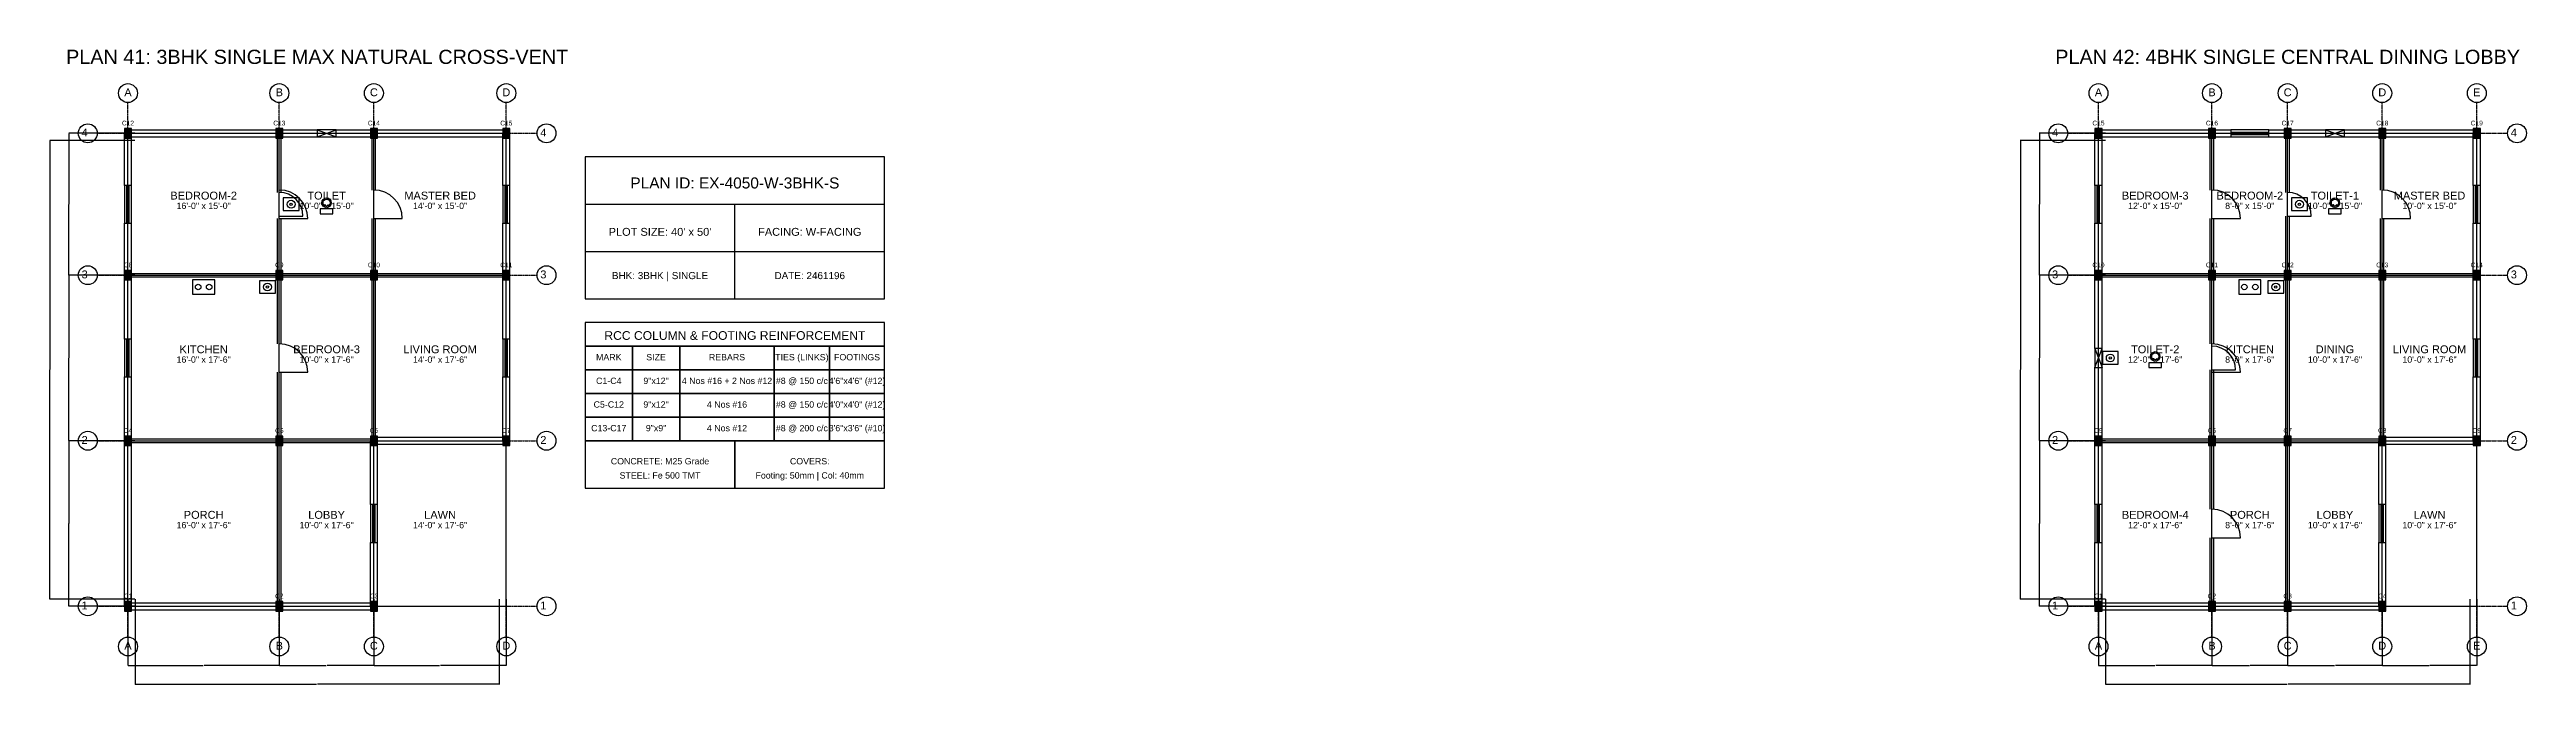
# Model space of a CAD drawing. Header units: inches. Extents: x -134 to 23580, y -99 to 23207.
# Drawn here: x -100 to 3043, y 9901 to 10706 of the extents above; entities that cross this region are included whole.
import ezdxf
from ezdxf.enums import TextEntityAlignment as Align

# ---------------------------------------------------------------- set-up
doc = ezdxf.new("R2010")
doc.units = ezdxf.units.IN
doc.header["$MEASUREMENT"] = 0
doc.linetypes.add('CENTER', pattern=[2, 1.25, -0.25, 0.25, -0.25])
for name, color, linetype in [('A-COL-HATCH', 251, 'Continuous'), ('A-COLUMN', 1, 'Continuous'), ('A-DIM', 5, 'Continuous'), ('A-DOOR', 30, 'Continuous'), ('A-FIXTURE', 8, 'Continuous'), ('A-TEXT', 2, 'Continuous'), ('A-WALL-EXT', 7, 'Continuous'), ('A-WALL-INT', 9, 'Continuous'), ('A-WINDOW', 4, 'Continuous'), ('S-BEAM-FRAMING', 2, 'Continuous'), ('S-BUBBLE', 4, 'Continuous'), ('S-GRID-CENTER', 8, 'CENTER'), ('S-TABLE', 7, 'Continuous'), ('S-TEXT', 3, 'Continuous')]:
    doc.layers.add(name, color=color, linetype=linetype)
doc.styles.get("Standard").update_dxf_attribs({"font": 'arial.ttf'})
doc.dimstyles.get("Standard").update_dxf_attribs({"dimtxt": 0.18, "dimasz": 0.18, "dimexe": 0.18, "dimexo": 0.0625, "dimgap": 0.09, "dimtad": 0, "dimtih": 1, "dimtoh": 1, "dimdec": 4, "dimzin": 0, "dimdsep": 46, "dimtxsty": 'Standard', "dimcen": 0.09, "dimadec": 0, "dimazin": 0, "dimtfac": 1, "dimtdec": 4, "dimtofl": 0, "dimtmove": 0, "dimatfit": 3, "dimfxl": 1, "dimtolj": 1, "dimtzin": 0, "dimarcsym": 0})

# ---------------------------------------------------------------- blocks, each defined once
blk = doc.blocks.new('*D373')
at = {"layer": 'A-DIM', "color": 0, "lineweight": -2, "transparency": 16777216}
for p, q in [((0, 10008.9), (0, 9924.8)), ((192, 10008.9), (192, 9924.8)), ((0.2, 9925), (95.4, 9925)), ((191.8, 9925), (96.6, 9925))]:
    blk.add_line(p, q, dxfattribs=at)
at = {"layer": 'A-DIM', "color": 0, "transparency": 16777216}
for points in [[(0.2, 9925), (0.2, 9925), (0, 9925)], [(191.8, 9925), (191.8, 9925), (192, 9925)]]:
    blk.add_solid(points, dxfattribs=at)
at = {"layer": 'Defpoints', "color": 0, "transparency": 16777216}
for p in [(0, 10009), (192, 10009), (192, 9925)]:
    blk.add_point(p, dxfattribs=at)
at = {"layer": 'A-DIM', "color": 0, "transparency": 16777216, "insert": (96, 9925), "char_height": 0.18, "attachment_point": 5}
blk.add_mtext('\\A1;192.0000', dxfattribs=at)
blk = doc.blocks.new('*D374')
at = {"layer": 'A-DIM', "color": 0, "lineweight": -2, "transparency": 16777216}
for p, q in [((192, 10008.9), (192, 9924.8)), ((312, 10008.9), (312, 9924.8)), ((192.2, 9925), (251.4, 9925)), ((311.8, 9925), (252.6, 9925))]:
    blk.add_line(p, q, dxfattribs=at)
at = {"layer": 'A-DIM', "color": 0, "transparency": 16777216}
for points in [[(192.2, 9925), (192.2, 9925), (192, 9925)], [(311.8, 9925), (311.8, 9925), (312, 9925)]]:
    blk.add_solid(points, dxfattribs=at)
at = {"layer": 'Defpoints', "color": 0, "transparency": 16777216}
for p in [(192, 10009), (312, 10009), (312, 9925)]:
    blk.add_point(p, dxfattribs=at)
at = {"layer": 'A-DIM', "color": 0, "transparency": 16777216, "insert": (252, 9925), "char_height": 0.18, "attachment_point": 5}
blk.add_mtext('\\A1;120.0000', dxfattribs=at)
blk = doc.blocks.new('*D375')
at = {"layer": 'A-DIM', "color": 0, "lineweight": -2, "transparency": 16777216}
for p, q in [((312, 10008.9), (312, 9924.8)), ((480, 10008.9), (480, 9924.8)), ((312.2, 9925), (395.4, 9925)), ((479.8, 9925), (396.6, 9925))]:
    blk.add_line(p, q, dxfattribs=at)
at = {"layer": 'A-DIM', "color": 0, "transparency": 16777216}
for points in [[(312.2, 9925), (312.2, 9925), (312, 9925)], [(479.8, 9925), (479.8, 9925), (480, 9925)]]:
    blk.add_solid(points, dxfattribs=at)
at = {"layer": 'Defpoints', "color": 0, "transparency": 16777216}
for p in [(312, 10009), (480, 10009), (480, 9925)]:
    blk.add_point(p, dxfattribs=at)
at = {"layer": 'A-DIM', "color": 0, "transparency": 16777216, "insert": (396, 9925), "char_height": 0.18, "attachment_point": 5}
blk.add_mtext('\\A1;168.0000', dxfattribs=at)
blk = doc.blocks.new('*D376')
at = {"layer": 'A-DIM', "color": 0, "lineweight": -2, "transparency": 16777216}
for p, q in [((9, 10008.9375), (9, 9900.82)), ((471, 10008.9375), (471, 9900.82)), ((9.18, 9901), (239.393206, 9901)), ((470.82, 9901), (240.606794, 9901))]:
    blk.add_line(p, q, dxfattribs=at)
at = {"layer": 'A-DIM', "color": 0, "transparency": 16777216}
for points in [[(9.18, 9901.03), (9.18, 9900.97), (9, 9901)], [(470.82, 9901.03), (470.82, 9900.97), (471, 9901)]]:
    blk.add_solid(points, dxfattribs=at)
at = {"layer": 'Defpoints', "color": 0, "transparency": 16777216}
for p in [(9, 10009), (471, 10009), (471, 9901)]:
    blk.add_point(p, dxfattribs=at)
at = {"layer": 'A-DIM', "color": 0, "transparency": 16777216, "insert": (240, 9901), "char_height": 0.18, "attachment_point": 5}
blk.add_mtext('\\A1;462.0000', dxfattribs=at)
blk = doc.blocks.new('*D377')
at = {"layer": 'A-DIM', "color": 0, "lineweight": -2, "transparency": 16777216}
for p, q in [((8.9, 10210), (-75.2, 10210)), ((-75, 10209.8), (-75, 10105.2)), ((-75, 10000.2), (-75, 10104.8)), ((8.9, 10000), (-75.2, 10000))]:
    blk.add_line(p, q, dxfattribs=at)
at = {"layer": 'A-DIM', "color": 0, "transparency": 16777216}
for points in [[(-75, 10209.8), (-75, 10209.8), (-75, 10210)], [(-75, 10000.2), (-75, 10000.2), (-75, 10000)]]:
    blk.add_solid(points, dxfattribs=at)
at = {"layer": 'Defpoints', "color": 0, "transparency": 16777216}
for p in [(-75, 10210), (9, 10210), (9, 10000)]:
    blk.add_point(p, dxfattribs=at)
at = {"layer": 'A-DIM', "color": 0, "transparency": 16777216, "insert": (-75, 10105), "char_height": 0.18, "attachment_point": 5}
blk.add_mtext('\\A1;210.0000', dxfattribs=at)
blk = doc.blocks.new('*D378')
at = {"layer": 'A-DIM', "color": 0, "lineweight": -2, "transparency": 16777216}
for p, q in [((8.9, 10420), (-75.2, 10420)), ((-75, 10419.8), (-75, 10315.2)), ((-75, 10210.2), (-75, 10314.8)), ((8.9, 10210), (-75.2, 10210))]:
    blk.add_line(p, q, dxfattribs=at)
at = {"layer": 'A-DIM', "color": 0, "transparency": 16777216}
for points in [[(-75, 10419.8), (-75, 10419.8), (-75, 10420)], [(-75, 10210.2), (-75, 10210.2), (-75, 10210)]]:
    blk.add_solid(points, dxfattribs=at)
at = {"layer": 'Defpoints', "color": 0, "transparency": 16777216}
for p in [(-75, 10420), (9, 10420), (9, 10210)]:
    blk.add_point(p, dxfattribs=at)
at = {"layer": 'A-DIM', "color": 0, "transparency": 16777216, "insert": (-75, 10315), "char_height": 0.18, "attachment_point": 5}
blk.add_mtext('\\A1;210.0000', dxfattribs=at)
blk = doc.blocks.new('*D379')
at = {"layer": 'A-DIM', "color": 0, "lineweight": -2, "transparency": 16777216}
for p, q in [((8.9, 10600), (-75.2, 10600)), ((-75, 10599.8), (-75, 10510.2)), ((-75, 10420.2), (-75, 10509.8)), ((8.9, 10420), (-75.2, 10420))]:
    blk.add_line(p, q, dxfattribs=at)
at = {"layer": 'A-DIM', "color": 0, "transparency": 16777216}
for points in [[(-75, 10599.8), (-75, 10599.8), (-75, 10600)], [(-75, 10420.2), (-75, 10420.2), (-75, 10420)]]:
    blk.add_solid(points, dxfattribs=at)
at = {"layer": 'Defpoints', "color": 0, "transparency": 16777216}
for p in [(-75, 10600), (9, 10600), (9, 10420)]:
    blk.add_point(p, dxfattribs=at)
at = {"layer": 'A-DIM', "color": 0, "transparency": 16777216, "insert": (-75, 10510), "char_height": 0.18, "attachment_point": 5}
blk.add_mtext('\\A1;180.0000', dxfattribs=at)
blk = doc.blocks.new('*D380')
at = {"layer": 'A-DIM', "color": 0, "lineweight": -2, "transparency": 16777216}
for p, q in [((8.9, 10591), (-99.2, 10591)), ((-99, 10590.8), (-99, 10300.2)), ((-99, 10009.2), (-99, 10299.8)), ((8.9, 10009), (-99.2, 10009))]:
    blk.add_line(p, q, dxfattribs=at)
at = {"layer": 'A-DIM', "color": 0, "transparency": 16777216}
for points in [[(-99, 10590.8), (-99, 10590.8), (-99, 10591)], [(-99, 10009.2), (-99, 10009.2), (-99, 10009)]]:
    blk.add_solid(points, dxfattribs=at)
at = {"layer": 'Defpoints', "color": 0, "transparency": 16777216}
for p in [(-99, 10591), (9, 10591), (9, 10009)]:
    blk.add_point(p, dxfattribs=at)
at = {"layer": 'A-DIM', "color": 0, "transparency": 16777216, "insert": (-99, 10300), "char_height": 0.18, "attachment_point": 5}
blk.add_mtext('\\A1;582.0000', dxfattribs=at)
blk = doc.blocks.new('*D381')
at = {"layer": 'A-DIM', "color": 0, "lineweight": -2, "transparency": 16777216}
for p, q in [((2500, 10008.9), (2500, 9924.8)), ((2644, 10008.9), (2644, 9924.8)), ((2500.2, 9925), (2571.4, 9925)), ((2643.8, 9925), (2572.6, 9925))]:
    blk.add_line(p, q, dxfattribs=at)
at = {"layer": 'A-DIM', "color": 0, "transparency": 16777216}
for points in [[(2500.2, 9925), (2500.2, 9925), (2500, 9925)], [(2643.8, 9925), (2643.8, 9925), (2644, 9925)]]:
    blk.add_solid(points, dxfattribs=at)
at = {"layer": 'Defpoints', "color": 0, "transparency": 16777216}
for p in [(2500, 10009), (2644, 10009), (2644, 9925)]:
    blk.add_point(p, dxfattribs=at)
at = {"layer": 'A-DIM', "color": 0, "transparency": 16777216, "insert": (2572, 9925), "char_height": 0.18, "attachment_point": 5}
blk.add_mtext('\\A1;144.0000', dxfattribs=at)
blk = doc.blocks.new('*D382')
at = {"layer": 'A-DIM', "color": 0, "lineweight": -2, "transparency": 16777216}
for p, q in [((2644, 10008.9), (2644, 9924.8)), ((2740, 10008.9), (2740, 9924.8)), ((2644.2, 9925), (2691.5, 9925)), ((2739.8, 9925), (2692.5, 9925))]:
    blk.add_line(p, q, dxfattribs=at)
at = {"layer": 'A-DIM', "color": 0, "transparency": 16777216}
for points in [[(2644.2, 9925), (2644.2, 9925), (2644, 9925)], [(2739.8, 9925), (2739.8, 9925), (2740, 9925)]]:
    blk.add_solid(points, dxfattribs=at)
at = {"layer": 'Defpoints', "color": 0, "transparency": 16777216}
for p in [(2644, 10009), (2740, 10009), (2740, 9925)]:
    blk.add_point(p, dxfattribs=at)
at = {"layer": 'A-DIM', "color": 0, "transparency": 16777216, "insert": (2692, 9925), "char_height": 0.18, "attachment_point": 5}
blk.add_mtext('\\A1;96.0000', dxfattribs=at)
blk = doc.blocks.new('*D383')
at = {"layer": 'A-DIM', "color": 0, "lineweight": -2, "transparency": 16777216}
for p, q in [((2740, 10008.9), (2740, 9924.8)), ((2860, 10008.9), (2860, 9924.8)), ((2740.2, 9925), (2799.4, 9925)), ((2859.8, 9925), (2800.6, 9925))]:
    blk.add_line(p, q, dxfattribs=at)
at = {"layer": 'A-DIM', "color": 0, "transparency": 16777216}
for points in [[(2740.2, 9925), (2740.2, 9925), (2740, 9925)], [(2859.8, 9925), (2859.8, 9925), (2860, 9925)]]:
    blk.add_solid(points, dxfattribs=at)
at = {"layer": 'Defpoints', "color": 0, "transparency": 16777216}
for p in [(2740, 10009), (2860, 10009), (2860, 9925)]:
    blk.add_point(p, dxfattribs=at)
at = {"layer": 'A-DIM', "color": 0, "transparency": 16777216, "insert": (2800, 9925), "char_height": 0.18, "attachment_point": 5}
blk.add_mtext('\\A1;120.0000', dxfattribs=at)
blk = doc.blocks.new('*D384')
at = {"layer": 'A-DIM', "color": 0, "lineweight": -2, "transparency": 16777216}
for p, q in [((2860, 10008.9), (2860, 9924.8)), ((2980, 10008.9), (2980, 9924.8)), ((2860.2, 9925), (2919.4, 9925)), ((2979.8, 9925), (2920.6, 9925))]:
    blk.add_line(p, q, dxfattribs=at)
at = {"layer": 'A-DIM', "color": 0, "transparency": 16777216}
for points in [[(2860.2, 9925), (2860.2, 9925), (2860, 9925)], [(2979.8, 9925), (2979.8, 9925), (2980, 9925)]]:
    blk.add_solid(points, dxfattribs=at)
at = {"layer": 'Defpoints', "color": 0, "transparency": 16777216}
for p in [(2860, 10009), (2980, 10009), (2980, 9925)]:
    blk.add_point(p, dxfattribs=at)
at = {"layer": 'A-DIM', "color": 0, "transparency": 16777216, "insert": (2920, 9925), "char_height": 0.18, "attachment_point": 5}
blk.add_mtext('\\A1;120.0000', dxfattribs=at)
blk = doc.blocks.new('*D385')
at = {"layer": 'A-DIM', "color": 0, "lineweight": -2, "transparency": 16777216}
for p, q in [((2509, 10008.9375), (2509, 9900.82)), ((2971, 10008.9375), (2971, 9900.82)), ((2509.18, 9901), (2739.393206, 9901)), ((2970.82, 9901), (2740.606794, 9901))]:
    blk.add_line(p, q, dxfattribs=at)
at = {"layer": 'A-DIM', "color": 0, "transparency": 16777216}
for points in [[(2509.18, 9901.03), (2509.18, 9900.97), (2509, 9901)], [(2970.82, 9901.03), (2970.82, 9900.97), (2971, 9901)]]:
    blk.add_solid(points, dxfattribs=at)
at = {"layer": 'Defpoints', "color": 0, "transparency": 16777216}
for p in [(2509, 10009), (2971, 10009), (2971, 9901)]:
    blk.add_point(p, dxfattribs=at)
at = {"layer": 'A-DIM', "color": 0, "transparency": 16777216, "insert": (2740, 9901), "char_height": 0.18, "attachment_point": 5}
blk.add_mtext('\\A1;462.0000', dxfattribs=at)
blk = doc.blocks.new('*D386')
at = {"layer": 'A-DIM', "color": 0, "lineweight": -2, "transparency": 16777216}
for p, q in [((2508.9, 10210), (2424.8, 10210)), ((2425, 10209.8), (2425, 10105.2)), ((2425, 10000.2), (2425, 10104.8)), ((2508.9, 10000), (2424.8, 10000))]:
    blk.add_line(p, q, dxfattribs=at)
at = {"layer": 'A-DIM', "color": 0, "transparency": 16777216}
for points in [[(2425, 10209.8), (2425, 10209.8), (2425, 10210)], [(2425, 10000.2), (2425, 10000.2), (2425, 10000)]]:
    blk.add_solid(points, dxfattribs=at)
at = {"layer": 'Defpoints', "color": 0, "transparency": 16777216}
for p in [(2425, 10210), (2509, 10210), (2509, 10000)]:
    blk.add_point(p, dxfattribs=at)
at = {"layer": 'A-DIM', "color": 0, "transparency": 16777216, "insert": (2425, 10105), "char_height": 0.18, "attachment_point": 5}
blk.add_mtext('\\A1;210.0000', dxfattribs=at)
blk = doc.blocks.new('*D387')
at = {"layer": 'A-DIM', "color": 0, "lineweight": -2, "transparency": 16777216}
for p, q in [((2508.9, 10420), (2424.8, 10420)), ((2425, 10419.8), (2425, 10315.2)), ((2425, 10210.2), (2425, 10314.8)), ((2508.9, 10210), (2424.8, 10210))]:
    blk.add_line(p, q, dxfattribs=at)
at = {"layer": 'A-DIM', "color": 0, "transparency": 16777216}
for points in [[(2425, 10419.8), (2425, 10419.8), (2425, 10420)], [(2425, 10210.2), (2425, 10210.2), (2425, 10210)]]:
    blk.add_solid(points, dxfattribs=at)
at = {"layer": 'Defpoints', "color": 0, "transparency": 16777216}
for p in [(2425, 10420), (2509, 10420), (2509, 10210)]:
    blk.add_point(p, dxfattribs=at)
at = {"layer": 'A-DIM', "color": 0, "transparency": 16777216, "insert": (2425, 10315), "char_height": 0.18, "attachment_point": 5}
blk.add_mtext('\\A1;210.0000', dxfattribs=at)
blk = doc.blocks.new('*D388')
at = {"layer": 'A-DIM', "color": 0, "lineweight": -2, "transparency": 16777216}
for p, q in [((2508.9, 10600), (2424.8, 10600)), ((2425, 10599.8), (2425, 10510.2)), ((2425, 10420.2), (2425, 10509.8)), ((2508.9, 10420), (2424.8, 10420))]:
    blk.add_line(p, q, dxfattribs=at)
at = {"layer": 'A-DIM', "color": 0, "transparency": 16777216}
for points in [[(2425, 10599.8), (2425, 10599.8), (2425, 10600)], [(2425, 10420.2), (2425, 10420.2), (2425, 10420)]]:
    blk.add_solid(points, dxfattribs=at)
at = {"layer": 'Defpoints', "color": 0, "transparency": 16777216}
for p in [(2425, 10600), (2509, 10600), (2509, 10420)]:
    blk.add_point(p, dxfattribs=at)
at = {"layer": 'A-DIM', "color": 0, "transparency": 16777216, "insert": (2425, 10510), "char_height": 0.18, "attachment_point": 5}
blk.add_mtext('\\A1;180.0000', dxfattribs=at)
blk = doc.blocks.new('*D389')
at = {"layer": 'A-DIM', "color": 0, "lineweight": -2, "transparency": 16777216}
for p, q in [((2508.9, 10591), (2400.8, 10591)), ((2401, 10590.8), (2401, 10300.2)), ((2401, 10009.2), (2401, 10299.8)), ((2508.9, 10009), (2400.8, 10009))]:
    blk.add_line(p, q, dxfattribs=at)
at = {"layer": 'A-DIM', "color": 0, "transparency": 16777216}
for points in [[(2401, 10590.8), (2401, 10590.8), (2401, 10591)], [(2401, 10009.2), (2401, 10009.2), (2401, 10009)]]:
    blk.add_solid(points, dxfattribs=at)
at = {"layer": 'Defpoints', "color": 0, "transparency": 16777216}
for p in [(2401, 10591), (2509, 10591), (2509, 10009)]:
    blk.add_point(p, dxfattribs=at)
at = {"layer": 'A-DIM', "color": 0, "transparency": 16777216, "insert": (2401, 10300), "char_height": 0.18, "attachment_point": 5}
blk.add_mtext('\\A1;582.0000', dxfattribs=at)

msp = doc.modelspace()

# ---------------------------------------------------------------- linework, layer by layer
at = {"layer": 'A-COL-HATCH'}
for points in [[(-4.5, 10594), (4.5, 10594), (-4.5, 10606), (4.5, 10606)], [(187.5, 10594), (196.5, 10594), (187.5, 10606), (196.5, 10606)], [(307.5, 10594), (316.5, 10594), (307.5, 10606), (316.5, 10606)], [(475.5, 10594), (484.5, 10594), (475.5, 10606), (484.5, 10606)], [(2495.5, 10594), (2504.5, 10594), (2495.5, 10606), (2504.5, 10606)], [(2639.5, 10594), (2648.5, 10594), (2639.5, 10606), (2648.5, 10606)], [(2735.5, 10594), (2744.5, 10594), (2735.5, 10606), (2744.5, 10606)], [(2855.5, 10594), (2864.5, 10594), (2855.5, 10606), (2864.5, 10606)], [(2975.5, 10594), (2984.5, 10594), (2975.5, 10606), (2984.5, 10606)], [(-4.5, 10414), (4.5, 10414), (-4.5, 10426), (4.5, 10426)], [(187.5, 10414), (196.5, 10414), (187.5, 10426), (196.5, 10426)], [(307.5, 10414), (316.5, 10414), (307.5, 10426), (316.5, 10426)], [(475.5, 10414), (484.5, 10414), (475.5, 10426), (484.5, 10426)], [(2495.5, 10414), (2504.5, 10414), (2495.5, 10426), (2504.5, 10426)], [(2639.5, 10414), (2648.5, 10414), (2639.5, 10426), (2648.5, 10426)], [(2735.5, 10414), (2744.5, 10414), (2735.5, 10426), (2744.5, 10426)], [(2855.5, 10414), (2864.5, 10414), (2855.5, 10426), (2864.5, 10426)], [(2975.5, 10414), (2984.5, 10414), (2975.5, 10426), (2984.5, 10426)], [(-4.5, 10204), (4.5, 10204), (-4.5, 10216), (4.5, 10216)], [(187.5, 10204), (196.5, 10204), (187.5, 10216), (196.5, 10216)], [(307.5, 10204), (316.5, 10204), (307.5, 10216), (316.5, 10216)], [(475.5, 10204), (484.5, 10204), (475.5, 10216), (484.5, 10216)], [(2495.5, 10204), (2504.5, 10204), (2495.5, 10216), (2504.5, 10216)], [(2639.5, 10204), (2648.5, 10204), (2639.5, 10216), (2648.5, 10216)], [(2735.5, 10204), (2744.5, 10204), (2735.5, 10216), (2744.5, 10216)], [(2855.5, 10204), (2864.5, 10204), (2855.5, 10216), (2864.5, 10216)], [(2975.5, 10204), (2984.5, 10204), (2975.5, 10216), (2984.5, 10216)], [(-4.5, 9994), (4.5, 9994), (-4.5, 10006), (4.5, 10006)], [(187.5, 9994), (196.5, 9994), (187.5, 10006), (196.5, 10006)], [(307.5, 9994), (316.5, 9994), (307.5, 10006), (316.5, 10006)], [(2495.5, 9994), (2504.5, 9994), (2495.5, 10006), (2504.5, 10006)], [(2639.5, 9994), (2648.5, 9994), (2639.5, 10006), (2648.5, 10006)], [(2735.5, 9994), (2744.5, 9994), (2735.5, 10006), (2744.5, 10006)], [(2855.5, 9994), (2864.5, 9994), (2855.5, 10006), (2864.5, 10006)]]:
    msp.add_solid(points, dxfattribs=at)
at = {"layer": 'A-COLUMN'}
for points in [[(-4.5, 10594), (4.5, 10594), (4.5, 10606), (-4.5, 10606)], [(187.5, 10594), (196.5, 10594), (196.5, 10606), (187.5, 10606)], [(307.5, 10594), (316.5, 10594), (316.5, 10606), (307.5, 10606)], [(475.5, 10594), (484.5, 10594), (484.5, 10606), (475.5, 10606)], [(2495.5, 10594), (2504.5, 10594), (2504.5, 10606), (2495.5, 10606)], [(2639.5, 10594), (2648.5, 10594), (2648.5, 10606), (2639.5, 10606)], [(2735.5, 10594), (2744.5, 10594), (2744.5, 10606), (2735.5, 10606)], [(2855.5, 10594), (2864.5, 10594), (2864.5, 10606), (2855.5, 10606)], [(2975.5, 10594), (2984.5, 10594), (2984.5, 10606), (2975.5, 10606)], [(-4.5, 10414), (4.5, 10414), (4.5, 10426), (-4.5, 10426)], [(187.5, 10414), (196.5, 10414), (196.5, 10426), (187.5, 10426)], [(307.5, 10414), (316.5, 10414), (316.5, 10426), (307.5, 10426)], [(475.5, 10414), (484.5, 10414), (484.5, 10426), (475.5, 10426)], [(2495.5, 10414), (2504.5, 10414), (2504.5, 10426), (2495.5, 10426)], [(2639.5, 10414), (2648.5, 10414), (2648.5, 10426), (2639.5, 10426)], [(2735.5, 10414), (2744.5, 10414), (2744.5, 10426), (2735.5, 10426)], [(2855.5, 10414), (2864.5, 10414), (2864.5, 10426), (2855.5, 10426)], [(2975.5, 10414), (2984.5, 10414), (2984.5, 10426), (2975.5, 10426)], [(-4.5, 10204), (4.5, 10204), (4.5, 10216), (-4.5, 10216)], [(187.5, 10204), (196.5, 10204), (196.5, 10216), (187.5, 10216)], [(307.5, 10204), (316.5, 10204), (316.5, 10216), (307.5, 10216)], [(475.5, 10204), (484.5, 10204), (484.5, 10216), (475.5, 10216)], [(2495.5, 10204), (2504.5, 10204), (2504.5, 10216), (2495.5, 10216)], [(2639.5, 10204), (2648.5, 10204), (2648.5, 10216), (2639.5, 10216)], [(2735.5, 10204), (2744.5, 10204), (2744.5, 10216), (2735.5, 10216)], [(2855.5, 10204), (2864.5, 10204), (2864.5, 10216), (2855.5, 10216)], [(2975.5, 10204), (2984.5, 10204), (2984.5, 10216), (2975.5, 10216)], [(-4.5, 9994), (4.5, 9994), (4.5, 10006), (-4.5, 10006)], [(187.5, 9994), (196.5, 9994), (196.5, 10006), (187.5, 10006)], [(307.5, 9994), (316.5, 9994), (316.5, 10006), (307.5, 10006)], [(2495.5, 9994), (2504.5, 9994), (2504.5, 10006), (2495.5, 10006)], [(2639.5, 9994), (2648.5, 9994), (2648.5, 10006), (2639.5, 10006)], [(2735.5, 9994), (2744.5, 9994), (2744.5, 10006), (2735.5, 10006)], [(2855.5, 9994), (2864.5, 9994), (2864.5, 10006), (2855.5, 10006)]]:
    msp.add_lwpolyline(points, close=True, dxfattribs=at)
at = {"layer": 'A-DOOR'}
for p, q in [((192, 10495), (222, 10495)), ((192, 10492), (228, 10492)), ((312, 10492), (348, 10492)), ((2644, 10492), (2680, 10492)), ((2644, 10492), (2680, 10492)), ((2740, 10495), (2770, 10495)), ((2860, 10492), (2896, 10492)), ((192, 10297), (228, 10297)), ((192, 10297), (228, 10297)), ((2644, 10300), (2674, 10300)), ((2644, 10297), (2680, 10297)), ((2644, 10087), (2680, 10087))]:
    msp.add_line(p, q, dxfattribs=at)
for centre, radius in [((192, 10492), 36), ((312, 10492), 36), ((2644, 10492), 36), ((2644, 10492), 36), ((2860, 10492), 36), ((192, 10495), 30), ((2740, 10495), 30), ((192, 10297), 36), ((192, 10297), 36), ((2644, 10297), 36), ((2644, 10300), 30), ((2644, 10087), 36)]:
    msp.add_arc(centre, radius, 0, 90, dxfattribs=at)
at = {"layer": 'A-FIXTURE'}
for points in [[(197, 10502), (217, 10502), (217, 10518), (197, 10518)], [(244, 10498), (260, 10498), (260, 10504), (244, 10504)], [(2745, 10502), (2765, 10502), (2765, 10518), (2745, 10518)], [(2792, 10498), (2808, 10498), (2808, 10504), (2792, 10504)], [(82, 10396), (110, 10396), (110, 10414), (82, 10414)], [(167, 10397), (187, 10397), (187, 10413), (167, 10413)], [(2678, 10396), (2706, 10396), (2706, 10414), (2678, 10414)], [(2715, 10397), (2735, 10397), (2735, 10413), (2715, 10413)], [(2505, 10307), (2525, 10307), (2525, 10323), (2505, 10323)], [(2564, 10303), (2580, 10303), (2580, 10309), (2564, 10309)]]:
    msp.add_lwpolyline(points, close=True, dxfattribs=at)
for centre, radius in [((207, 10510), 5), ((207, 10510), 1.5), ((252, 10512), 6), ((252, 10512), 4.5), ((2755, 10510), 5), ((2755, 10510), 1.5), ((2800, 10512), 6), ((2800, 10512), 4.5), ((89, 10405), 3.5), ((103, 10405), 3.5), ((177, 10405), 5), ((177, 10405), 1.5), ((2685, 10405), 3.5), ((2699, 10405), 3.5), ((2725, 10405), 5), ((2725, 10405), 1.5), ((2515, 10315), 5), ((2515, 10315), 1.5), ((2572, 10317), 6), ((2572, 10317), 4.5)]:
    msp.add_circle(centre, radius, dxfattribs=at)
at = {"layer": 'A-WALL-EXT'}
for p, q in [((-4.5, 10534), (-4.5, 10600)), ((0, 10604.5), (192, 10604.5)), ((0, 10595.5), (192, 10595.5)), ((4.5, 10534), (4.5, 10600)), ((192, 10604.5), (240, 10604.5)), ((192, 10595.5), (240, 10595.5)), ((264, 10604.5), (312, 10604.5)), ((264, 10595.5), (312, 10595.5)), ((312, 10604.5), (480, 10604.5)), ((312, 10595.5), (480, 10595.5)), ((475.5, 10534), (475.5, 10600)), ((484.5, 10534), (484.5, 10600)), ((2495.5, 10534), (2495.5, 10600)), ((2500, 10604.5), (2644, 10604.5)), ((2500, 10595.5), (2644, 10595.5)), ((2504.5, 10534), (2504.5, 10600)), ((2644, 10604.5), (2668, 10604.5)), ((2644, 10595.5), (2668, 10595.5)), ((2716, 10604.5), (2740, 10604.5)), ((2716, 10595.5), (2740, 10595.5)), ((2740, 10604.5), (2788, 10604.5)), ((2740, 10595.5), (2788, 10595.5)), ((2812, 10604.5), (2860, 10604.5)), ((2812, 10595.5), (2860, 10595.5)), ((2860, 10604.5), (2980, 10604.5)), ((2860, 10595.5), (2980, 10595.5)), ((2975.5, 10534), (2975.5, 10600)), ((2984.5, 10534), (2984.5, 10600)), ((580, 10510), (960, 10510)), ((770, 10390), (770, 10510)), ((-4.5, 10420), (-4.5, 10486)), ((4.5, 10420), (4.5, 10486)), ((475.5, 10420), (475.5, 10486)), ((484.5, 10420), (484.5, 10486)), ((2495.5, 10420), (2495.5, 10486)), ((2504.5, 10420), (2504.5, 10486)), ((2975.5, 10420), (2975.5, 10486)), ((2984.5, 10420), (2984.5, 10486)), ((580, 10450), (960, 10450)), ((-4.5, 10339), (-4.5, 10420)), ((4.5, 10339), (4.5, 10420)), ((475.5, 10339), (475.5, 10420)), ((484.5, 10339), (484.5, 10420)), ((2495.5, 10327), (2495.5, 10420)), ((2504.5, 10327), (2504.5, 10420)), ((2975.5, 10339), (2975.5, 10420)), ((2984.5, 10339), (2984.5, 10420)), ((-4.5, 10210), (-4.5, 10291)), ((4.5, 10210), (4.5, 10291)), ((475.5, 10210), (475.5, 10291)), ((484.5, 10210), (484.5, 10291)), ((2495.5, 10210), (2495.5, 10303)), ((2504.5, 10210), (2504.5, 10303)), ((2975.5, 10210), (2975.5, 10291)), ((2984.5, 10210), (2984.5, 10291)), ((312, 10214.5), (480, 10214.5)), ((2860, 10214.5), (2980, 10214.5)), ((-4.5, 10000), (-4.5, 10210)), ((4.5, 10000), (4.5, 10210)), ((307.5, 10129), (307.5, 10210)), ((312, 10205.5), (480, 10205.5)), ((316.5, 10129), (316.5, 10210)), ((2495.5, 10129), (2495.5, 10210)), ((2504.5, 10129), (2504.5, 10210)), ((2855.5, 10129), (2855.5, 10210)), ((2860, 10205.5), (2980, 10205.5)), ((2864.5, 10129), (2864.5, 10210)), ((307.5, 10000), (307.5, 10081)), ((316.5, 10000), (316.5, 10081)), ((2495.5, 10000), (2495.5, 10081)), ((2504.5, 10000), (2504.5, 10081)), ((2855.5, 10000), (2855.5, 10081)), ((2864.5, 10000), (2864.5, 10081)), ((0, 10004.5), (192, 10004.5)), ((0, 9995.5), (192, 9995.5)), ((192, 10004.5), (312, 10004.5)), ((192, 9995.5), (312, 9995.5)), ((2500, 10004.5), (2644, 10004.5)), ((2500, 9995.5), (2644, 9995.5)), ((2644, 10004.5), (2740, 10004.5)), ((2644, 9995.5), (2740, 9995.5)), ((2740, 10004.5), (2860, 10004.5)), ((2740, 9995.5), (2860, 9995.5))]:
    msp.add_line(p, q, dxfattribs=at)
msp.add_lwpolyline([(580, 10390), (960, 10390), (960, 10570), (580, 10570)], close=True, dxfattribs=at)
at = {"layer": 'A-WALL-INT'}
for p, q in [((189.75, 10525), (189.75, 10600)), ((194.25, 10525), (194.25, 10600)), ((309.75, 10528), (309.75, 10600)), ((314.25, 10528), (314.25, 10600)), ((2641.75, 10528), (2641.75, 10600)), ((2646.25, 10528), (2646.25, 10600)), ((2737.75, 10525), (2737.75, 10600)), ((2742.25, 10525), (2742.25, 10600)), ((2857.75, 10528), (2857.75, 10600)), ((2862.25, 10528), (2862.25, 10600)), ((189.75, 10420), (189.75, 10492)), ((194.25, 10420), (194.25, 10492)), ((309.75, 10420), (309.75, 10492)), ((314.25, 10420), (314.25, 10492)), ((2641.75, 10420), (2641.75, 10492)), ((2646.25, 10420), (2646.25, 10492)), ((2737.75, 10420), (2737.75, 10495)), ((2742.25, 10420), (2742.25, 10495)), ((2857.75, 10420), (2857.75, 10492)), ((2862.25, 10420), (2862.25, 10492)), ((0, 10422.25), (192, 10422.25)), ((0, 10417.75), (192, 10417.75)), ((189.75, 10333), (189.75, 10420)), ((192, 10422.25), (312, 10422.25)), ((192, 10417.75), (312, 10417.75)), ((194.25, 10333), (194.25, 10420)), ((309.75, 10210), (309.75, 10420)), ((312, 10422.25), (480, 10422.25)), ((312, 10417.75), (480, 10417.75)), ((314.25, 10210), (314.25, 10420)), ((2500, 10422.25), (2644, 10422.25)), ((2500, 10417.75), (2644, 10417.75)), ((2641.75, 10333), (2641.75, 10420)), ((2644, 10422.25), (2740, 10422.25)), ((2644, 10417.75), (2740, 10417.75)), ((2646.25, 10333), (2646.25, 10420)), ((2737.75, 10210), (2737.75, 10420)), ((2740, 10422.25), (2860, 10422.25)), ((2740, 10417.75), (2860, 10417.75)), ((2742.25, 10210), (2742.25, 10420)), ((2857.75, 10210), (2857.75, 10420)), ((2860, 10422.25), (2980, 10422.25)), ((2860, 10417.75), (2980, 10417.75)), ((2862.25, 10210), (2862.25, 10420)), ((189.75, 10210), (189.75, 10297)), ((194.25, 10210), (194.25, 10297)), ((2641.75, 10210), (2641.75, 10300)), ((2646.25, 10210), (2646.25, 10300)), ((0, 10212.25), (192, 10212.25)), ((0, 10207.75), (192, 10207.75)), ((189.75, 10000), (189.75, 10210)), ((192, 10212.25), (312, 10212.25)), ((192, 10207.75), (312, 10207.75)), ((194.25, 10000), (194.25, 10210)), ((2500, 10212.25), (2644, 10212.25)), ((2500, 10207.75), (2644, 10207.75)), ((2641.75, 10123), (2641.75, 10210)), ((2644, 10212.25), (2740, 10212.25)), ((2644, 10207.75), (2740, 10207.75)), ((2646.25, 10123), (2646.25, 10210)), ((2737.75, 10000), (2737.75, 10210)), ((2740, 10212.25), (2860, 10212.25)), ((2740, 10207.75), (2860, 10207.75)), ((2742.25, 10000), (2742.25, 10210)), ((2641.75, 10000), (2641.75, 10087)), ((2646.25, 10000), (2646.25, 10087))]:
    msp.add_line(p, q, dxfattribs=at)
at = {"layer": 'A-WINDOW'}
for p, q in [((240, 10595.5), (264, 10604.5)), ((240, 10604.5), (264, 10595.5)), ((2668, 10601.5), (2716, 10601.5)), ((2668, 10598.5), (2716, 10598.5)), ((2788, 10595.5), (2812, 10604.5)), ((2788, 10604.5), (2812, 10595.5)), ((-1.5, 10486), (-1.5, 10534)), ((1.5, 10486), (1.5, 10534)), ((478.5, 10486), (478.5, 10534)), ((481.5, 10486), (481.5, 10534)), ((2498.5, 10486), (2498.5, 10534)), ((2501.5, 10486), (2501.5, 10534)), ((2978.5, 10486), (2978.5, 10534)), ((2981.5, 10486), (2981.5, 10534)), ((-1.5, 10291), (-1.5, 10339)), ((1.5, 10291), (1.5, 10339)), ((478.5, 10291), (478.5, 10339)), ((481.5, 10291), (481.5, 10339)), ((2978.5, 10291), (2978.5, 10339)), ((2981.5, 10291), (2981.5, 10339)), ((2495.5, 10303), (2504.5, 10327)), ((2495.5, 10327), (2504.5, 10303)), ((310.5, 10081), (310.5, 10129)), ((313.5, 10081), (313.5, 10129)), ((2498.5, 10081), (2498.5, 10129)), ((2501.5, 10081), (2501.5, 10129)), ((2858.5, 10081), (2858.5, 10129)), ((2861.5, 10081), (2861.5, 10129))]:
    msp.add_line(p, q, dxfattribs=at)
for points in [[(240, 10595.5), (264, 10595.5), (264, 10604.5), (240, 10604.5)], [(2668, 10595.5), (2716, 10595.5), (2716, 10604.5), (2668, 10604.5)], [(2788, 10595.5), (2812, 10595.5), (2812, 10604.5), (2788, 10604.5)], [(-4.5, 10486), (4.5, 10486), (4.5, 10534), (-4.5, 10534)], [(475.5, 10486), (484.5, 10486), (484.5, 10534), (475.5, 10534)], [(2495.5, 10486), (2504.5, 10486), (2504.5, 10534), (2495.5, 10534)], [(2975.5, 10486), (2984.5, 10486), (2984.5, 10534), (2975.5, 10534)], [(-4.5, 10291), (4.5, 10291), (4.5, 10339), (-4.5, 10339)], [(475.5, 10291), (484.5, 10291), (484.5, 10339), (475.5, 10339)], [(2975.5, 10291), (2984.5, 10291), (2984.5, 10339), (2975.5, 10339)], [(2495.5, 10303), (2504.5, 10303), (2504.5, 10327), (2495.5, 10327)], [(307.5, 10081), (316.5, 10081), (316.5, 10129), (307.5, 10129)], [(2495.5, 10081), (2504.5, 10081), (2504.5, 10129), (2495.5, 10129)], [(2855.5, 10081), (2864.5, 10081), (2864.5, 10129), (2855.5, 10129)]]:
    msp.add_lwpolyline(points, close=True, dxfattribs=at)
at = {"layer": 'S-BEAM-FRAMING'}
for p, q in [((0, 10000), (0, 10600)), ((0, 10600), (480, 10600)), ((192, 10000), (192, 10600)), ((312, 10000), (312, 10600)), ((480, 10000), (480, 10600)), ((2500, 10000), (2500, 10600)), ((2500, 10600), (2980, 10600)), ((2644, 10000), (2644, 10600)), ((2740, 10000), (2740, 10600)), ((2860, 10000), (2860, 10600)), ((2980, 10000), (2980, 10600)), ((0, 10420), (480, 10420)), ((2500, 10420), (2980, 10420)), ((0, 10210), (480, 10210)), ((2500, 10210), (2980, 10210)), ((0, 10000), (480, 10000)), ((2500, 10000), (2980, 10000))]:
    msp.add_line(p, q, dxfattribs=at)
at = {"layer": 'S-BUBBLE'}
for centre in [(0, 10651), (192, 10651), (312, 10651), (480, 10651), (2500, 10651), (2644, 10651), (2740, 10651), (2860, 10651), (2980, 10651), (-51, 10600), (531, 10600), (2449, 10600), (3031, 10600), (-51, 10420), (531, 10420), (2449, 10420), (3031, 10420), (-51, 10210), (531, 10210), (2449, 10210), (3031, 10210), (-51, 10000), (531, 10000), (2449, 10000), (3031, 10000), (0, 9949), (192, 9949), (312, 9949), (480, 9949), (2500, 9949), (2644, 9949), (2740, 9949), (2860, 9949), (2980, 9949)]:
    msp.add_circle(centre, 12, dxfattribs=at)
at = {"layer": 'S-GRID-CENTER'}
for p, q in [((0, 9961), (0, 10639)), ((192, 9961), (192, 10639)), ((312, 9961), (312, 10639)), ((480, 9961), (480, 10639)), ((2500, 9961), (2500, 10639)), ((2644, 9961), (2644, 10639)), ((2740, 9961), (2740, 10639)), ((2860, 9961), (2860, 10639)), ((2980, 9961), (2980, 10639)), ((-39, 10600), (519, 10600)), ((2461, 10600), (3019, 10600)), ((-39, 10420), (519, 10420)), ((2461, 10420), (3019, 10420)), ((-39, 10210), (519, 10210)), ((2461, 10210), (3019, 10210)), ((-39, 10000), (519, 10000)), ((2461, 10000), (3019, 10000))]:
    msp.add_line(p, q, dxfattribs=at)
at = {"layer": 'S-TABLE'}
for points in [[(580, 10330), (960, 10330), (960, 10360), (580, 10360)], [(580, 10300), (640, 10300), (640, 10330), (580, 10330)], [(640, 10300), (700, 10300), (700, 10330), (640, 10330)], [(700, 10300), (820, 10300), (820, 10330), (700, 10330)], [(820, 10300), (890, 10300), (890, 10330), (820, 10330)], [(890, 10300), (960, 10300), (960, 10330), (890, 10330)], [(580, 10270), (640, 10270), (640, 10300), (580, 10300)], [(640, 10270), (700, 10270), (700, 10300), (640, 10300)], [(700, 10270), (820, 10270), (820, 10300), (700, 10300)], [(820, 10270), (890, 10270), (890, 10300), (820, 10300)], [(890, 10270), (960, 10270), (960, 10300), (890, 10300)], [(580, 10240), (640, 10240), (640, 10270), (580, 10270)], [(640, 10240), (700, 10240), (700, 10270), (640, 10270)], [(700, 10240), (820, 10240), (820, 10270), (700, 10270)], [(820, 10240), (890, 10240), (890, 10270), (820, 10270)], [(890, 10240), (960, 10240), (960, 10270), (890, 10270)], [(580, 10210), (640, 10210), (640, 10240), (580, 10240)], [(640, 10210), (700, 10210), (700, 10240), (640, 10240)], [(700, 10210), (820, 10210), (820, 10240), (700, 10240)], [(820, 10210), (890, 10210), (890, 10240), (820, 10240)], [(890, 10210), (960, 10210), (960, 10240), (890, 10240)], [(580, 10150), (770, 10150), (770, 10210), (580, 10210)], [(770, 10150), (960, 10150), (960, 10210), (770, 10210)]]:
    msp.add_lwpolyline(points, close=True, dxfattribs=at)

# ---------------------------------------------------------------- texts
at = {"layer": 'A-TEXT'}
for s, height, p in [('PLAN 41: 3BHK SINGLE MAX NATURAL CROSS-VENT', 18, (240, 10688)), ('PLAN 42: 4BHK SINGLE CENTRAL DINING LOBBY', 18, (2740, 10688)), ('C12', 6, (0, 10610)), ('C13', 6, (192, 10610)), ('C14', 6, (312, 10610)), ('C15', 6, (480, 10610)), ('C15', 6, (2500, 10610)), ('C16', 6, (2644, 10610)), ('C17', 6, (2740, 10610)), ('C18', 6, (2860, 10610)), ('C19', 6, (2980, 10610)), ('PLAN ID: EX-4050-W-3BHK-S', 14, (770, 10530)), ('BEDROOM-2', 10, (96, 10516)), ('16\'-0" x 15\'-0"', 8, (96, 10504)), ('10\'-0" x 15\'-0"', 8, (252, 10504)), ('TOILET', 10, (252, 10516)), ('MASTER BED', 10, (396, 10516)), ('14\'-0" x 15\'-0"', 8, (396, 10504)), ('BEDROOM-3', 10, (2572, 10516)), ('12\'-0" x 15\'-0"', 8, (2572, 10504)), ('BEDROOM-2', 10, (2692, 10516)), ('8\'-0" x 15\'-0"', 8, (2692, 10504)), ('10\'-0" x 15\'-0"', 8, (2800, 10504)), ('TOILET-1', 10, (2800, 10516)), ('MASTER BED', 10, (2920, 10516)), ('10\'-0" x 15\'-0"', 8, (2920, 10504)), ("PLOT SIZE: 40' x 50'", 10, (675, 10470)), ('FACING: W-FACING', 10, (865, 10470)), ('C8', 6, (0, 10430)), ('C9', 6, (192, 10430)), ('C10', 6, (312, 10430)), ('C11', 6, (480, 10430)), ('C10', 6, (2500, 10430)), ('C11', 6, (2644, 10430)), ('C12', 6, (2740, 10430)), ('C13', 6, (2860, 10430)), ('C14', 6, (2980, 10430)), ('BHK: 3BHK | SINGLE', 9, (675, 10415)), ('DATE: 2461196', 9, (865, 10415)), ('16\'-0" x 17\'-6"', 8, (96, 10309)), ('KITCHEN', 10, (96, 10321)), ('BEDROOM-3', 10, (252, 10321)), ('10\'-0" x 17\'-6"', 8, (252, 10309)), ('LIVING ROOM', 10, (396, 10321)), ('14\'-0" x 17\'-6"', 8, (396, 10309)), ('12\'-0" x 17\'-6"', 8, (2572, 10309)), ('TOILET-2', 10, (2572, 10321)), ('8\'-0" x 17\'-6"', 8, (2692, 10309)), ('KITCHEN', 10, (2692, 10321)), ('10\'-0" x 17\'-6"', 8, (2800, 10309)), ('DINING', 10, (2800, 10321)), ('LIVING ROOM', 10, (2920, 10321)), ('10\'-0" x 17\'-6"', 8, (2920, 10309)), ('C4', 6, (0, 10220)), ('C5', 6, (192, 10220)), ('C6', 6, (312, 10220)), ('C7', 6, (480, 10220)), ('C5', 6, (2500, 10220)), ('C6', 6, (2644, 10220)), ('C7', 6, (2740, 10220)), ('C8', 6, (2860, 10220)), ('C9', 6, (2980, 10220)), ('PORCH', 10, (96, 10111)), ('LOBBY', 10, (252, 10111)), ('LAWN', 10, (396, 10111)), ('BEDROOM-4', 10, (2572, 10111)), ('PORCH', 10, (2692, 10111)), ('LOBBY', 10, (2800, 10111)), ('LAWN', 10, (2920, 10111)), ('16\'-0" x 17\'-6"', 8, (96, 10099)), ('10\'-0" x 17\'-6"', 8, (252, 10099)), ('14\'-0" x 17\'-6"', 8, (396, 10099)), ('12\'-0" x 17\'-6"', 8, (2572, 10099)), ('8\'-0" x 17\'-6"', 8, (2692, 10099)), ('10\'-0" x 17\'-6"', 8, (2800, 10099)), ('10\'-0" x 17\'-6"', 8, (2920, 10099)), ('C1', 6, (0, 10010)), ('C2', 6, (192, 10010)), ('C3', 6, (312, 10010)), ('C1', 6, (2500, 10010)), ('C2', 6, (2644, 10010)), ('C3', 6, (2740, 10010)), ('C4', 6, (2860, 10010))]:
    msp.add_text(s, height=height, dxfattribs=at).set_placement(p, align=Align.CENTER)
at = {"layer": 'S-TEXT'}
for s, height, p in [('A', 10, (0, 10647)), ('B', 10, (192, 10647)), ('C', 10, (312, 10647)), ('D', 10, (480, 10647)), ('A', 10, (2500, 10647)), ('B', 10, (2644, 10647)), ('C', 10, (2740, 10647)), ('D', 10, (2860, 10647)), ('E', 10, (2980, 10647)), ('4', 10, (-55, 10596)), ('4', 10, (527, 10596)), ('4', 10, (2445, 10596)), ('4', 10, (3027, 10596)), ('3', 10, (-55, 10416)), ('3', 10, (527, 10416)), ('3', 10, (2445, 10416)), ('3', 10, (3027, 10416)), ('RCC COLUMN & FOOTING REINFORCEMENT', 11, (770, 10338)), ('MARK', 8, (610, 10312)), ('SIZE', 8, (670, 10312)), ('REBARS', 8, (760, 10312)), ('TIES (LINKS)', 8, (855, 10312)), ('FOOTINGS', 8, (925, 10312)), ('C1-C4', 8, (610, 10282)), ('9"x12"', 8, (670, 10282)), ('4 Nos #16 + 2 Nos #12', 8, (760, 10282)), ('#8 @ 150 c/c', 8, (855, 10282)), ('4\'6"x4\'6" (#12)', 8, (925, 10282)), ('C5-C12', 8, (610, 10252)), ('9"x12"', 8, (670, 10252)), ('4 Nos #16', 8, (760, 10252)), ('#8 @ 150 c/c', 8, (855, 10252)), ('4\'0"x4\'0" (#12)', 8, (925, 10252)), ('2', 10, (-55, 10206)), ('2', 10, (527, 10206)), ('C13-C17', 8, (610, 10222)), ('9"x9"', 8, (670, 10222)), ('4 Nos #12', 8, (760, 10222)), ('#8 @ 200 c/c', 8, (855, 10222)), ('3\'6"x3\'6" (#10)', 8, (925, 10222)), ('2', 10, (2445, 10206)), ('2', 10, (3027, 10206)), ('CONCRETE: M25 Grade', 8, (675, 10180)), ('COVERS:', 8, (865, 10180)), ('STEEL: Fe 500 TMT', 8, (675, 10162)), ('Footing: 50mm | Col: 40mm', 8, (865, 10162)), ('1', 10, (-55, 9996)), ('1', 10, (527, 9996)), ('1', 10, (2445, 9996)), ('1', 10, (3027, 9996)), ('A', 10, (0, 9945)), ('B', 10, (192, 9945)), ('C', 10, (312, 9945)), ('D', 10, (480, 9945)), ('A', 10, (2500, 9945)), ('B', 10, (2644, 9945)), ('C', 10, (2740, 9945)), ('D', 10, (2860, 9945)), ('E', 10, (2980, 9945))]:
    msp.add_text(s, height=height, dxfattribs=at).set_placement(p, align=Align.CENTER)

# ---------------------------------------------------------------- dimensions: what is measured, and where the dimension line sits
at = {"layer": 'A-DIM'}
for base, p1, p2, picture, middle in [((-99, 10591), (9, 10009), (9, 10591), '*D380', (-99, 10300)), ((-75, 10600), (9, 10420), (9, 10600), '*D379', (-75, 10510)), ((2401, 10591), (2509, 10009), (2509, 10591), '*D389', (2401, 10300)), ((2425, 10600), (2509, 10420), (2509, 10600), '*D388', (2425, 10510)), ((-75, 10420), (9, 10210), (9, 10420), '*D378', (-75, 10315)), ((2425, 10420), (2509, 10210), (2509, 10420), '*D387', (2425, 10315)), ((-75, 10210), (9, 10000), (9, 10210), '*D377', (-75, 10105)), ((2425, 10210), (2509, 10000), (2509, 10210), '*D386', (2425, 10105))]:
    dim = msp.add_linear_dim(base=base, p1=p1, p2=p2, angle=90, dimstyle='Standard', dxfattribs=at)
    dim.commit()
    dim.dimension.update_dxf_attribs({"geometry": picture, "text_midpoint": middle})
for base, p1, p2, picture, middle in [((192, 9925), (0, 10009), (192, 10009), '*D373', (96, 9925)), ((471, 9901), (9, 10009), (471, 10009), '*D376', (240, 9901)), ((312, 9925), (192, 10009), (312, 10009), '*D374', (252, 9925)), ((480, 9925), (312, 10009), (480, 10009), '*D375', (396, 9925)), ((2644, 9925), (2500, 10009), (2644, 10009), '*D381', (2572, 9925)), ((2971, 9901), (2509, 10009), (2971, 10009), '*D385', (2740, 9901)), ((2740, 9925), (2644, 10009), (2740, 10009), '*D382', (2692, 9925)), ((2860, 9925), (2740, 10009), (2860, 10009), '*D383', (2800, 9925)), ((2980, 9925), (2860, 10009), (2980, 10009), '*D384', (2920, 9925))]:
    dim = msp.add_linear_dim(base=base, p1=p1, p2=p2, dimstyle='Standard', dxfattribs=at)
    dim.commit()
    dim.dimension.update_dxf_attribs({"geometry": picture, "text_midpoint": middle})

doc.saveas('drawing.dxf')
